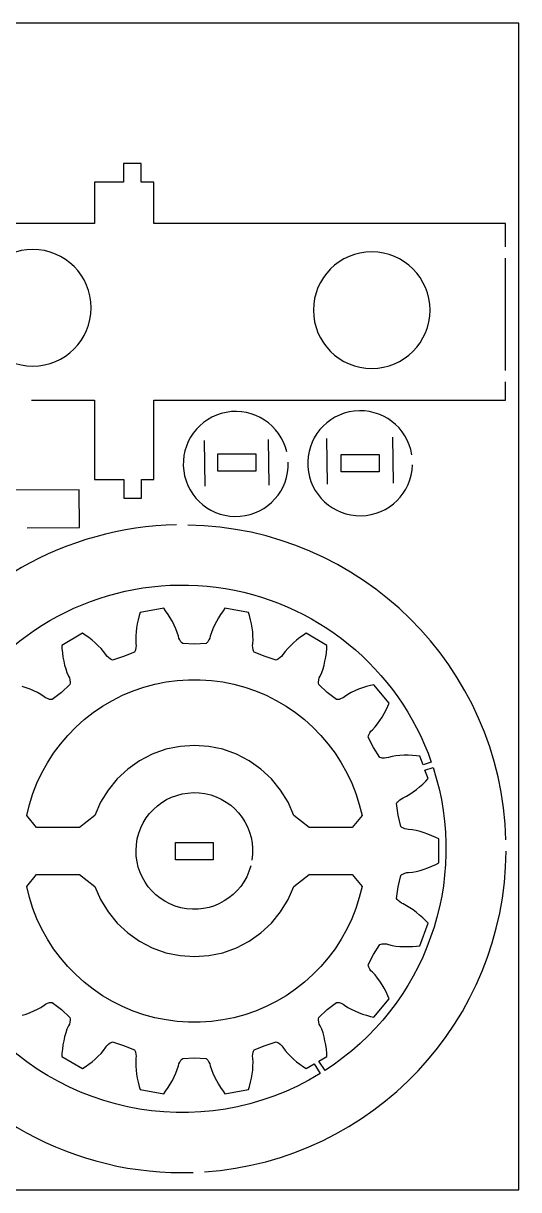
# Model space of a CAD drawing. Extents: x -15 to 185, y 0 to 200.
# Drawn here: x 100.4 to 185.4, y 0 to 200 of the extents above; entities that cross this region are included whole.
import ezdxf

# ---------------------------------------------------------------- set-up
doc = ezdxf.new("R2010")
doc.units = 0
doc.layers.add('DEFAULT', color=7, linetype='CONTINUOUS')

msp = doc.modelspace()

# ---------------------------------------------------------------- linework, layer by layer
at = {"layer": 'DEFAULT'}
for p, q in [((183.12, 140.45), (183.12, 159.72)), ((131.44, 128.47), (131.57, 120.62)), ((142.4, 128.65), (142.54, 120.8)), ((152.41, 128.83), (152.55, 120.98)), ((163.72, 129.01), (163.86, 121.16)), ((170.39, 73.33), (168.98, 72.87)), ((169.31, 71.95), (170.7, 72.41)), ((152.18, 20.44), (151.14, 22.04)), ((150.3, 21.55), (151.36, 19.92))]:
    msp.add_line(p, q, dxfattribs=at)
for points in [[(-14.62, 0), (185.38, 0), (185.38, 200), (-14.62, 200)], [(133.8, 126.2), (140.29, 126.2), (140.29, 123.2), (133.8, 123.2)], [(154.97, 123.07), (154.97, 126.07), (161.45, 126.07), (161.45, 123.07)], [(142.99, 70.45), (141.19, 72.13), (139.17, 73.56), (136.98, 74.69), (134.65, 75.52), (132.23, 76.02), (129.77, 76.19), (127.31, 76.02), (124.89, 75.52), (122.56, 74.69), (120.37, 73.56), (118.35, 72.13), (116.54, 70.45), (114.98, 68.53), (113.7, 66.42), (112.71, 64.16), (110.09, 62.13), (102.69, 62.13), (101.02, 64.16), (101.48, 66.06), (102.08, 67.92), (102.79, 69.73), (103.63, 71.5), (104.57, 73.21), (105.63, 74.85), (106.8, 76.41), (108.07, 77.9), (109.43, 79.3), (110.89, 80.6), (112.42, 81.8), (114.04, 82.9), (115.72, 83.89), (117.47, 84.77), (119.27, 85.53), (121.11, 86.16), (123, 86.68), (124.91, 87.06), (126.84, 87.32), (128.79, 87.45), (130.75, 87.45), (132.69, 87.32), (134.63, 87.06), (136.54, 86.68), (138.43, 86.16), (140.27, 85.53), (142.07, 84.77), (143.82, 83.89), (145.5, 82.9), (147.11, 81.8), (148.65, 80.6), (150.11, 79.3), (151.47, 77.9), (152.74, 76.41), (153.9, 74.85), (154.96, 73.21), (155.91, 71.5), (156.75, 69.73), (157.46, 67.92), (158.05, 66.06), (158.52, 64.16), (156.85, 62.13), (149.44, 62.13), (146.83, 64.16), (145.84, 66.42), (144.55, 68.53)], [(126.53, 56.55), (126.53, 59.55), (133.01, 59.55), (133.01, 56.55)], [(116.54, 45.71), (118.35, 44.03), (120.37, 42.61), (122.56, 41.47), (124.89, 40.64), (127.31, 40.14), (129.77, 39.97), (132.23, 40.14), (134.65, 40.64), (136.98, 41.47), (139.17, 42.61), (141.19, 44.03), (142.99, 45.71), (144.55, 47.63), (145.84, 49.74), (146.83, 52), (149.44, 54.03), (156.85, 54.03), (158.52, 52), (158.05, 50.1), (157.46, 48.24), (156.75, 46.43), (155.91, 44.66), (154.96, 42.95), (153.9, 41.31), (152.74, 39.75), (151.47, 38.26), (150.11, 36.87), (148.65, 35.56), (147.11, 34.36), (145.5, 33.26), (143.82, 32.27), (142.07, 31.39), (140.27, 30.63), (138.43, 30), (136.54, 29.48), (134.63, 29.1), (132.69, 28.84), (130.75, 28.71), (128.79, 28.71), (126.84, 28.84), (124.91, 29.1), (123, 29.48), (121.11, 30), (119.27, 30.63), (117.47, 31.39), (115.72, 32.27), (114.04, 33.26), (112.42, 34.36), (110.89, 35.56), (109.43, 36.87), (108.07, 38.26), (106.8, 39.75), (105.63, 41.31), (104.57, 42.95), (103.63, 44.66), (102.79, 46.43), (102.08, 48.24), (101.48, 50.1), (101.02, 52), (102.69, 54.03), (110.09, 54.03), (112.71, 52), (113.7, 49.74), (114.98, 47.63)]]:
    msp.add_lwpolyline(points, close=True, dxfattribs=at)
for points in [[(183.12, 161.67), (183.12, 165.65), (122.85, 165.65), (122.85, 172.77), (120.67, 172.77), (120.67, 175.94), (117.65, 175.94), (117.65, 172.77), (112.66, 172.77), (112.66, 165.65), (89.72, 165.65), (89.72, 163.37)], [(101.83, 135.37), (112.66, 135.37), (112.66, 121.76), (117.68, 121.76), (117.68, 118.59), (120.69, 118.59), (120.69, 121.76), (122.85, 121.76), (122.85, 135.37), (183.12, 135.37), (183.12, 138.5)], [(101.1, 113.47), (110.06, 113.52), (110.03, 120.01), (83.73, 119.87)], [(168.98, 72.87), (168.44, 74.35), (167.88, 74.41), (167.15, 74.46), (166.43, 74.49), (165.72, 74.49), (165.02, 74.45), (164.34, 74.38), (163.67, 74.28), (163.03, 74.13), (162.72, 74.03), (162.36, 74.01), (162, 74.02), (161.8, 74.05), (161.58, 74.13), (160.49, 75.81), (159.58, 77.6), (159.62, 77.83), (159.69, 78.02), (159.86, 78.34), (160.05, 78.64), (160.29, 78.86), (160.75, 79.34), (161.18, 79.87), (161.58, 80.43), (161.96, 81.01), (162.31, 81.63), (162.65, 82.26), (162.97, 82.93), (163.19, 83.44), (160.54, 86.59), (160, 86.46), (159.3, 86.26), (158.61, 86.04), (157.94, 85.8), (157.3, 85.52), (156.68, 85.23), (156.09, 84.9), (155.53, 84.53), (155.27, 84.33), (154.95, 84.2), (154.6, 84.08), (154.41, 84.04), (154.17, 84.04), (152.57, 85.25), (151.1, 86.62), (151.06, 86.85), (151.06, 87.05), (151.12, 87.41), (151.19, 87.76), (151.35, 88.05), (151.61, 88.66), (151.83, 89.3), (152.02, 89.96), (152.17, 90.64), (152.3, 91.34), (152.4, 92.05), (152.47, 92.78), (152.5, 93.34), (148.94, 95.4), (148.47, 95.09), (147.88, 94.66), (147.31, 94.22), (146.76, 93.76), (146.25, 93.28), (145.77, 92.79), (145.33, 92.28), (144.93, 91.75), (144.76, 91.47), (144.5, 91.23), (144.21, 91.01), (144.04, 90.9), (143.82, 90.82), (141.9, 91.41), (140.05, 92.19), (139.94, 92.4), (139.87, 92.59), (139.8, 92.95), (139.75, 93.3), (139.8, 93.62), (139.83, 94.28), (139.82, 94.96), (139.77, 95.64), (139.69, 96.34), (139.56, 97.04), (139.41, 97.74), (139.23, 98.45), (139.07, 98.99), (135.02, 99.7), (134.69, 99.25), (134.27, 98.65), (133.89, 98.04), (133.54, 97.42), (133.22, 96.8), (132.94, 96.17), (132.69, 95.54), (132.5, 94.91), (132.43, 94.59), (132.27, 94.27), (132.08, 93.96), (131.95, 93.81), (131.77, 93.65), (129.77, 93.55), (127.77, 93.65), (127.59, 93.81), (127.46, 93.96), (127.27, 94.27), (127.11, 94.59), (127.04, 94.91), (126.84, 95.54), (126.6, 96.17), (126.32, 96.8), (126, 97.42), (125.65, 98.04), (125.27, 98.65), (124.85, 99.25), (124.52, 99.7), (120.46, 98.99), (120.31, 98.45), (120.13, 97.74), (119.97, 97.04), (119.85, 96.34), (119.77, 95.64), (119.72, 94.96), (119.71, 94.28), (119.74, 93.62), (119.79, 93.3), (119.74, 92.95), (119.67, 92.59), (119.6, 92.4), (119.49, 92.19), (117.64, 91.41), (115.72, 90.82), (115.5, 90.9), (115.32, 91.01), (115.04, 91.23), (114.78, 91.47), (114.61, 91.75), (114.21, 92.28), (113.77, 92.79), (113.29, 93.28), (112.77, 93.76), (112.23, 94.22), (111.66, 94.66), (111.07, 95.09), (110.6, 95.4), (107.04, 93.34), (107.07, 92.78), (107.14, 92.05), (107.24, 91.34), (107.37, 90.64), (107.52, 89.96), (107.71, 89.3), (107.93, 88.66), (108.19, 88.05), (108.34, 87.76), (108.42, 87.41), (108.48, 87.05), (108.48, 86.85), (108.44, 86.62), (106.97, 85.25), (105.37, 84.04), (105.13, 84.04), (104.93, 84.08), (104.59, 84.2), (104.26, 84.33), (104, 84.53), (103.45, 84.9), (102.86, 85.23), (102.24, 85.52), (101.6, 85.8), (100.93, 86.04), (100.24, 86.26)], [(151.14, 22.04), (152.5, 22.82), (152.47, 23.38), (152.4, 24.11), (152.3, 24.82), (152.17, 25.52), (152.02, 26.2), (151.83, 26.87), (151.61, 27.5), (151.35, 28.11), (151.19, 28.4), (151.12, 28.75), (151.06, 29.11), (151.06, 29.31), (151.1, 29.54), (152.57, 30.91), (154.17, 32.12), (154.41, 32.12), (154.6, 32.08), (154.95, 31.96), (155.27, 31.83), (155.53, 31.63), (156.09, 31.26), (156.68, 30.94), (157.3, 30.64), (157.94, 30.37), (158.61, 30.12), (159.3, 29.9), (160, 29.7), (160.54, 29.57), (163.19, 32.73), (162.97, 33.24), (162.65, 33.9), (162.31, 34.54), (161.96, 35.15), (161.58, 35.74), (161.18, 36.29), (160.75, 36.82), (160.29, 37.3), (160.05, 37.52), (159.86, 37.82), (159.69, 38.14), (159.62, 38.33), (159.58, 38.56), (160.49, 40.35), (161.58, 42.03), (161.8, 42.11), (162, 42.14), (162.36, 42.15), (162.72, 42.13), (163.03, 42.04), (163.67, 41.88), (164.34, 41.78), (165.02, 41.71), (165.72, 41.67), (166.43, 41.67), (167.15, 41.7), (167.88, 41.75), (168.44, 41.81), (169.85, 45.69), (169.46, 46.09), (168.94, 46.6), (168.4, 47.09), (167.86, 47.54), (167.3, 47.96), (166.73, 48.35), (166.15, 48.69), (165.56, 48.99), (165.26, 49.12), (164.98, 49.33), (164.7, 49.57), (164.57, 49.73), (164.45, 49.93), (164.7, 51.92), (165.15, 53.88), (165.33, 54.03), (165.51, 54.13), (165.85, 54.26), (166.18, 54.36), (166.51, 54.38), (167.17, 54.46), (167.83, 54.58), (168.5, 54.75), (169.17, 54.96), (169.83, 55.2), (170.5, 55.47), (171.17, 55.77), (171.67, 56.02), (171.67, 60.14), (171.17, 60.39), (170.5, 60.69), (169.83, 60.96), (169.17, 61.2), (168.5, 61.41), (167.83, 61.58), (167.17, 61.7), (166.51, 61.78), (166.18, 61.8), (165.85, 61.9), (165.51, 62.03), (165.33, 62.13), (165.15, 62.28), (164.7, 64.24), (164.45, 66.23), (164.57, 66.43), (164.7, 66.59), (164.98, 66.83), (165.26, 67.04), (165.56, 67.17), (166.15, 67.47), (166.73, 67.81), (167.3, 68.2), (167.86, 68.62), (168.4, 69.08), (168.94, 69.56), (169.46, 70.07), (169.85, 70.48), (169.31, 71.95)], [(100.24, 29.9), (100.93, 30.12), (101.6, 30.37), (102.24, 30.64), (102.86, 30.94), (103.45, 31.26), (104, 31.63), (104.26, 31.83), (104.59, 31.96), (104.93, 32.08), (105.13, 32.12), (105.37, 32.12), (106.97, 30.91), (108.44, 29.54), (108.48, 29.31), (108.48, 29.11), (108.42, 28.75), (108.34, 28.4), (108.19, 28.11), (107.93, 27.5), (107.71, 26.87), (107.52, 26.2), (107.37, 25.52), (107.24, 24.82), (107.14, 24.11), (107.07, 23.38), (107.04, 22.82), (110.6, 20.76), (111.07, 21.07), (111.66, 21.5), (112.23, 21.94), (112.77, 22.4), (113.29, 22.88), (113.77, 23.37), (114.21, 23.88), (114.61, 24.41), (114.78, 24.69), (115.04, 24.93), (115.32, 25.16), (115.5, 25.26), (115.72, 25.34), (117.64, 24.75), (119.49, 23.97), (119.6, 23.76), (119.67, 23.57), (119.74, 23.21), (119.79, 22.87), (119.74, 22.54), (119.71, 21.88), (119.72, 21.2), (119.77, 20.52), (119.85, 19.82), (119.97, 19.12), (120.13, 18.42), (120.31, 17.71), (120.46, 17.17), (124.52, 16.46), (124.85, 16.91), (125.27, 17.51), (125.65, 18.12), (126, 18.74), (126.32, 19.36), (126.6, 19.99), (126.84, 20.62), (127.04, 21.25), (127.11, 21.57), (127.27, 21.89), (127.46, 22.2), (127.59, 22.35), (127.77, 22.51), (129.77, 22.61), (131.77, 22.51), (131.95, 22.35), (132.08, 22.2), (132.27, 21.89), (132.43, 21.57), (132.5, 21.25), (132.69, 20.62), (132.94, 19.99), (133.22, 19.36), (133.54, 18.74), (133.89, 18.12), (134.27, 17.51), (134.69, 16.91), (135.02, 16.46), (139.07, 17.17), (139.23, 17.71), (139.41, 18.42), (139.56, 19.12), (139.69, 19.82), (139.77, 20.52), (139.82, 21.2), (139.83, 21.88), (139.8, 22.54), (139.75, 22.87), (139.8, 23.21), (139.87, 23.57), (139.94, 23.76), (140.05, 23.97), (141.9, 24.75), (143.82, 25.34), (144.04, 25.26), (144.21, 25.16), (144.5, 24.93), (144.76, 24.69), (144.93, 24.41), (145.33, 23.88), (145.77, 23.37), (146.25, 22.88), (146.76, 22.4), (147.31, 21.94), (147.88, 21.5), (148.47, 21.07), (148.94, 20.76), (150.3, 21.55)]]:
    msp.add_lwpolyline(points, dxfattribs=at)
for points in [[(126.71, 113.98, 0.256221), (80.34, 87.48, 0.047724), (74.73, 88.99)], [(65.56, 82.81, -0.156311), (80.22, 80.72), (80.22, 83.79), (85.21, 83.79), (85.21, 86.96), (88.22, 86.96), (88.22, 83.79), (90.22, 83.79, -0.617164), (170.39, 73.33)], [(151.36, 19.92, -0.399417), (90.41, 32.86), (90.41, 32.78), (88.25, 32.78), (88.25, 29.61), (85.23, 29.61), (85.23, 32.78), (80.22, 32.78), (80.22, 37.07, -0.558985), (45.37, 59.29)], [(68.85, 28.38, 0.092457), (79.91, 30.15, 0.273885), (129.54, 2.95)]]:
    msp.add_lwpolyline(points, format="xyb", dxfattribs=at)
at = {"layer": 'DEFAULT', "extrusion": (0, 0, -1)}
for centre in [(-102.08, 151.23), (-160.18, 150.81)]:
    msp.add_circle(centre, 10, dxfattribs=at)
at = {"layer": 'DEFAULT'}
for centre, radius, start, end in [((136.87, 124.44), 9, 13.1943, 1.8939), ((158.2, 124.56), 9, 9.3712, 358.1684), ((127.69, 58.45), 55.53, 1.5754, 88.9951), ((127.69, 58.45), 55.53, 273.9211, 359.5655)]:
    msp.add_arc(centre, radius, start, end, dxfattribs=at)
at = {"layer": 'DEFAULT', "extrusion": (0, 0, -1)}
for centre, radius, start, end in [((-127.69, 58.45), 45.22, 162.0256, 237.2004), ((-129.77, 58.08), 10, 194.7998, 189.0764)]:
    msp.add_arc(centre, radius, start, end, dxfattribs=at)

doc.saveas('drawing.dxf')
